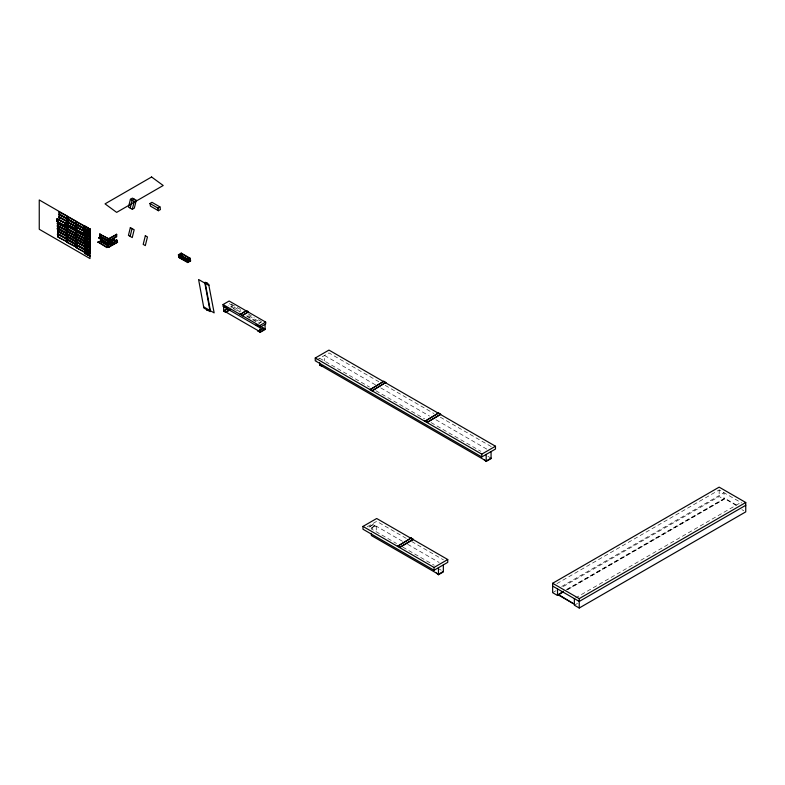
<?xml version="1.0" encoding="UTF-8"?>
<svg xmlns="http://www.w3.org/2000/svg" width="785" height="785" viewBox="0 0 785 785"><rect width="100%" height="100%" fill="white"/><g stroke="black" fill="none" stroke-linecap="round" stroke-linejoin="round"><path stroke-width="0.59" stroke-dasharray="3.92 2.94" d="M232.595 306.287L230.967 307.229L230.967 306.523L232.595 305.591L232.595 306.287L241.015 311.154M246.765 315.639L259.403 322.939L261.022 321.997L261.022 322.704L247.334 314.805M316.316 360.207L328.964 352.907L378.812 381.687M367.203 526.794L376.692 521.318L406.394 538.461M373.061 524.321L368.194 527.598L373.061 524.792L375.093 525.96L373.061 524.792M375.093 525.489L370.226 528.776L375.093 525.96M402.46 541.287L376.25 526.156L371.374 528.972L396.533 543.495M556.879 583.638L719.158 489.948L741.658 502.949M561.756 586.454L724.025 492.764L724.025 499.329L567.055 589.957M552.64 592.655L556.879 590.202M563.247 586.532L719.158 496.522L724.025 499.329M566.642 589.447L724.673 498.21L737.115 505.393M566.642 589.957L724.673 498.72L736.085 505.305M575.425 598.023L740.873 502.498M574.365 605.196L577.544 603.361M741.854 509.622L743.797 510.75M385.18 385.356L433.968 413.528M440.326 417.198L491.243 446.587M375.456 384.846L324.548 355.448L324.548 360.923M380.764 387.908L429.552 416.07M435.911 419.749L486.818 449.138M231.232 304.099L240.632 309.525M247.942 313.745L254.203 317.366M258.383 319.77L261.513 321.585M232.595 305.591L228.533 303.245L228.533 305.591M230.967 306.523L240.445 311.998M233.076 308.446L239.396 312.096M246.765 316.345L259.403 323.646L259.403 322.939M319.672 358.264L369.519 387.044M375.887 390.724L424.675 418.886M431.043 422.565L480.891 451.346M487.887 456.32L491.067 458.155M411.693 541.522L443.515 559.891M407.7 544.319L439.149 562.472M402.823 547.125L434.272 565.288M439.149 569.037L441.239 570.244M724.673 498.21L724.673 498.72M719.158 489.948L719.158 496.522M376.25 526.156L376.25 531.631"/><path stroke-width="1.18" d="M108.399 243.684L110.528 242.084L112.54 243.733L110.508 244.91L108.399 243.684L110.528 242.084M110.508 244.91L114.738 242.015L114.414 239.366L112.304 240.583L112.628 243.232L112.304 240.583M130.418 199.292L128.495 207.093L132.302 209.291L134.333 208.123L136.256 200.312L132.449 198.114L130.418 199.292L134.225 201.49L136.256 200.312M130.212 208.084L132.096 200.254L134.166 199.105M132.302 209.291L134.225 201.49M130.153 236.354L132.037 228.523M57.266 223.146L66.539 228.003L57.266 223.146L58.208 228.249L67.049 233.351L57.786 228.494L58.208 228.249M57.266 225.825L66.539 230.682L57.266 225.825L58.208 230.878L67.049 235.981L66.617 236.226L66.107 233.567L57.266 228.464L66.539 233.322L66.107 233.567M58.208 225.57L57.786 225.815L67.049 230.672L58.208 225.57L57.442 221.419M85.447 246.608L76.606 241.505L75.674 236.452L76.351 236.04L67.51 230.937L66.539 225.383L66.107 225.629L67.088 231.182L75.929 236.285M57.266 228.464L57.786 231.124L58.208 230.878M58.404 233.851L57.982 234.097L57.894 231.182L58.404 233.851L67.245 238.954L57.697 233.999L57.786 236.913L67.049 241.77L66.539 239.101L57.266 234.244M67.088 225.825L76.351 230.682L75.674 231.153L76.606 236.187L85.447 241.289M85.447 243.968L76.606 238.866L75.674 233.773L76.351 233.42L67.088 228.563L75.929 233.665M75.409 236.305L75.841 236.059L66.578 231.202L75.409 236.305L76.351 241.358L75.625 241.829L66.784 236.727L67.51 236.256L76.351 241.358M57.786 236.913L67.049 241.77M75.409 238.934L75.841 238.689L67 233.587L66.578 233.832L75.409 238.934L75.929 241.603L67.088 236.501M66.107 228.249L67.088 233.861L76.351 238.718L75.674 239.082L76.557 244.243L75.596 244.832L66.754 239.729L67.726 239.14L76.557 244.243M84.505 233.508L85.016 236.177L66.578 225.903L75.841 230.761M57.472 231.428L66.735 236.285L67.294 239.386M76.184 231.075L85.447 235.932M75.409 233.626L75.841 233.38L66.578 228.523L75.409 233.626L76.351 238.718M85.447 238.669L76.184 233.812L85.016 238.915L84.505 236.256L75.674 231.153M76.606 236.187L76.184 236.432L85.016 241.535L84.505 238.875L75.674 233.773M67.275 242.388L76.537 247.246L67.275 242.388L66.754 239.729M76.606 238.866L76.184 239.121L85.016 244.223L84.505 241.554L75.674 236.452M76.606 241.505L76.184 241.751L85.016 246.853L84.505 244.184L75.674 239.082M75.988 242.006L85.251 246.863L75.988 242.006L76.498 244.665L85.339 249.767M84.505 238.875L84.937 238.63L76.096 233.528M75.851 244.979L84.692 250.081L85.202 252.75L76.361 247.648L76.282 244.734L85.114 249.836L85.457 251.612M76.498 244.665L84.78 248.953M149.945 203.492L151.976 202.314L159.934 206.906L160.434 209.546L158.403 210.723L150.445 206.121L149.945 203.492L157.903 208.084L158.403 210.723M84.505 241.554L84.937 241.309L76.096 236.206M76.361 247.648L85.634 252.495M84.505 244.184L84.937 243.939L76.096 238.836M98.831 237.669L100.863 236.501L108.929 241.652L106.897 242.82L98.831 237.669L106.897 242.82M98.939 238.228L100.971 237.05M100.186 238.473L100.529 240.249L108.811 244.537M157.903 208.084L159.934 206.906M108.428 238.709L116.71 234.43L116.71 236.776L108.752 241.368L108.428 238.709L108.752 241.368M108.752 239.023L116.71 234.43M108.428 241.054L116.386 236.462L116.386 234.116M106.789 242.271L108.821 241.093L108.929 241.652M112.628 240.887L114.738 239.67M114.639 241.024L116.602 239.896L117.544 242.212L108.703 247.314L107.771 244.999L109.733 243.86M107.771 244.999L110.155 244.106M112.304 242.928L117.034 240.141M108.281 247.069L117.544 242.212M178.401 254.791L181.286 253.123L190.127 258.226L190.637 260.885L187.752 262.553L178.911 257.451L178.401 254.791L187.242 259.894L187.752 262.553M181.296 253.624L179.274 254.791L179.785 257.46M178.911 257.451L188.184 262.308L187.664 259.649L178.833 254.546L179.343 257.205M181.796 255.782L181.374 256.038L180.864 253.369L189.695 258.471L190.206 261.14L189.263 258.216L187.232 259.393L187.743 262.053L189.774 260.885M187.242 259.894L190.127 258.226M189.666 260.326L187.635 261.503L179.677 256.901M223.048 304.531L229.142 301.018L265.693 322.115L265.693 323.989L259.599 327.512L223.048 306.405L223.048 304.531L259.599 325.638L265.693 322.115M227.562 308.495L223.656 310.742L260.208 331.849L265.085 329.033L259.864 326.02M227.719 309.104L227.719 308.397L223.656 306.052L223.656 311.213L227.562 308.966M229.593 309.663L225.688 312.391L223.656 311.213M225.688 312.391L230.564 309.575M246.402 310.507L240.308 314.5L246.402 310.507L248.433 311.684L242.339 315.668L248.433 311.684M263.053 328.336L258.177 331.142L263.053 328.336L265.085 329.504L265.085 324.342M258.177 331.142L260.208 332.32L265.085 329.504M315.256 357.999L328.964 350.09L495.482 446.223L495.482 449.04L481.774 456.948L315.256 360.815L315.256 357.999L481.774 454.142L495.482 446.223M383.796 381.274L370.088 389.654L383.796 381.274L385.827 382.442L372.119 390.832L385.827 382.442M438.619 412.93L424.911 421.31L438.619 412.93L440.65 414.568L426.942 422.487L440.65 414.097M362.984 526.411L376.692 518.502L447.754 559.528L447.754 562.345L434.046 570.253L362.984 529.227L362.984 526.411L434.046 567.447L447.754 559.528M491.067 458.155L486.19 460.972L319.672 364.829M484.159 459.794L486.19 461.433L491.067 458.626L491.067 451.591M411.212 537.961L397.504 546.34L411.212 537.961L413.234 539.599L399.536 547.518L413.234 539.128M443.339 571.46L438.462 574.277L371.374 535.537L371.374 533.349M436.431 573.099L438.462 574.738L443.339 571.931L443.339 564.896M559.636 594.245L557.507 595.472L552.64 592.655L552.64 583.275L719.158 487.142L745.75 502.498L745.75 511.869L579.232 608.012L574.365 605.196L574.365 598.631M558.155 594.353L573.707 603.832L558.155 594.853L563.463 591.291M558.155 594.853L563.463 591.792M552.64 583.275L579.232 598.631L745.75 502.498M745.75 505.305L579.232 601.447L552.64 586.091M59.003 211.921L59.542 211.734L59.542 214.079L67.5 218.672L66.97 218.858L59.003 214.266L59.003 211.921L67.5 216.326L67.608 224.638L76.096 229.053L67.608 224.638M59.003 214.266L59.542 214.079M59.022 214.599L67.52 219.005L59.022 214.599L59.022 216.945L67.52 221.753L59.022 217.337L59.022 219.682L67.52 224.098L56.834 218.946L56.834 221.292L64.792 225.884L65.322 223.352L56.834 218.946M59.022 216.945L67.52 221.35L66.98 221.537L66.98 219.192M59.022 217.337L59.562 217.151L59.562 219.496M56.834 221.292L65.322 225.697M68.118 219.035L67.588 219.221L75.546 223.813L76.076 223.627L68.118 219.035L68.118 216.689L67.588 216.876L76.076 221.282L76.027 229.505L84.525 233.91L84.525 231.565L67.608 221.9L76.096 226.306L75.566 226.492L75.566 224.147L67.608 219.555L76.096 223.96L75.566 224.147M76.547 223.902L76.008 224.078L84.505 228.494L84.505 226.149L76.008 221.733L76.547 221.556L76.547 223.902L84.505 228.494M84.525 228.827L76.027 224.412L84.525 228.827L83.985 231.349L83.985 229.014M68.138 224.451L68.138 222.106L67.608 222.292L75.566 226.885L76.567 226.571L84.525 231.173M76.027 229.505L84.525 233.91M87.537 227.974L90.187 229.004L90.187 231.349L87.537 230.319L87.547 227.483L85.428 226.266L84.898 228.788L87.547 229.828L84.898 228.788M87.547 227.483L87.007 230.015M84.986 229.181L87.635 230.211L87.096 232.743L84.986 231.526L84.986 229.181L90.187 231.349M90.187 229.004L89.647 231.536M76.567 229.318L76.567 226.973L76.027 227.159L84.525 231.565M87.439 230.594L90.089 231.634L89.559 234.165L87.439 232.939L87.439 230.594L90.089 231.634M84.986 231.526L87.635 232.556M84.986 231.899L87.635 232.929L87.635 235.274L87.096 235.461L87.096 233.116L84.986 231.899L84.986 234.244L90.089 237.237L90.089 239.582L87.439 238.542L90.089 239.582M87.096 233.116L87.969 232.752L90.089 233.979M87.439 233.312L90.089 234.352L90.089 236.697L89.559 236.884L89.559 234.538L87.439 233.312L87.439 251.936L90.089 252.966L90.089 250.621L87.439 249.591L90.089 250.621M84.986 234.244L87.635 235.274M84.819 234.686L85.349 234.499L85.349 236.844L87.469 238.061L86.929 238.248L84.819 237.031L84.819 234.686L90.089 236.697M89.559 234.538L90.089 234.352M84.819 237.031L85.349 236.844M84.819 237.315L87.469 238.346L84.819 237.315L84.819 239.66L90.089 242.585L90.089 244.93L87.439 243.89M87.969 238.355L87.969 236.01L87.439 236.197L90.089 237.237M99.636 234.126L108.124 238.542L107.594 241.073L99.636 236.471L99.636 234.126L108.124 238.542M84.819 239.66L87.469 240.691L86.929 240.877L86.929 238.532M90.089 239.867L87.439 238.826L90.089 239.867L89.559 242.388L89.559 240.043M84.819 240.033L85.349 239.847L85.349 242.192L87.469 243.409L86.929 243.595L84.819 242.379L84.819 240.033L87.469 241.064M99.636 236.471L108.124 240.887M87.439 241.172L90.089 242.212M84.819 242.379L85.349 242.192M84.819 245.067L87.469 246.107L84.819 245.067L84.819 242.722L87.469 243.762M90.089 244.93L87.969 243.703L87.969 241.358L87.439 241.544L90.089 242.585M84.819 242.722L86.929 243.949L87.969 243.703M90.089 245.273L87.439 244.243L90.089 245.273L90.089 247.618L87.439 246.588L90.089 247.618M84.819 245.362L87.469 246.392L84.819 245.362L84.819 247.707L87.469 248.737L84.819 247.707M97.988 241.966L106.829 247.069L109.39 246.186L106.829 247.56L97.988 241.966L100.549 241.083L108.409 245.617M97.988 242.457L100.549 241.574L109.39 246.676M90.089 247.903L87.439 246.873L90.089 247.903L90.089 250.248L87.439 249.218L90.089 250.248M84.819 248.07L87.469 249.11L84.819 248.07L84.819 250.415L87.469 251.455L84.819 250.415M109.517 239.464L112.167 240.504L111.627 243.026L109.517 241.809L109.517 239.464L112.167 240.504M109.517 241.809L112.167 242.85M84.692 253.408L87.331 254.438L84.692 253.408L85.222 250.876L87.331 252.093L87.331 254.929L89.971 255.959L87.331 254.929M84.692 251.063L87.331 252.093M87.439 251.936L90.089 252.966M87.861 252.397L87.331 252.584L89.971 253.614L87.861 252.397L87.861 254.742M181.708 255.733L187.694 259.187M203.855 306.955L214.158 312.901L208.888 285.446L198.585 279.499L203.855 308.014L210.135 311.645L204.865 283.13M240.308 314.029L242.339 315.197M370.088 389.183L372.119 390.361M424.911 420.838L426.942 422.016M103.846 238.228L105.838 239.376M110.43 242.516L112.54 243.733M108.497 243.252L110.616 244.478M100.529 240.249L108.389 244.783M64.566 224.255L66.539 225.383M67.088 233.861L75.929 238.964M67.206 236.481L76.047 241.584M57.786 231.124L66.735 236.285M397.504 545.869L399.536 547.047M114.738 242.015L114.414 239.366M116.602 239.896L117.112 241.966M108.193 245.244L108.703 247.314M210.38 310.723L205.101 282.207L208.888 284.396L208.888 285.446M181.286 253.123L181.816 256.283M100.617 238.228L100.961 240.004M84.829 247.108L85.172 248.884M76.263 229.053L76.606 230.829M76.008 228.906L76.351 230.682M75.674 228.406L76.606 233.567M75.586 229.151L76.351 233.42M75.409 231.006L76.351 236.04M76.42 241.76L76.93 244.42M75.625 241.829L76.135 244.488L67.186 239.484L67.696 242.143M76.282 244.734L76.793 247.393M76.027 244.586L76.537 247.246M75.596 244.832L76.106 247.491M67 222.911L67.51 225.58M66.578 223.156L67.51 228.317M67 230.957L67.51 233.616M67 233.587L67.51 236.256M66.107 230.927L67.726 239.14M66.303 236.53L66.823 239.199M66.107 239.346L66.617 242.015M57.697 233.999L58.208 236.668M579.232 598.631L579.232 608.012M557.507 588.907L557.507 595.472M486.19 454.407L486.19 461.433M481.774 454.142L481.774 456.948M438.462 567.702L438.462 574.738M434.046 567.447L434.046 570.253M321.703 366.006L319.672 365.3L319.672 362.641M260.208 332.32L260.208 327.159L256.146 324.813L256.146 325.52M259.599 325.638L259.599 327.512M207.22 283.434L206.769 282.639L206.769 283.169M207.22 309.957L207.22 310.487L206.769 309.692M111.627 240.691L111.627 243.026M110.047 239.278L110.047 241.623M107.594 238.728L107.594 241.073M106.829 247.069L106.829 247.56M100.549 241.083L100.549 241.574M100.166 233.95L100.166 236.295M89.559 231.82L89.559 234.165M89.559 237.413L89.559 239.759M89.559 242.761L89.559 245.106M89.559 245.46L89.559 247.805M89.559 248.089L89.559 250.435M89.559 250.807L89.559 253.153M89.441 253.8L89.441 256.146M88.067 227.787L88.067 230.133M87.969 230.417L87.969 232.752M87.969 233.125L87.969 235.471M87.969 238.64L87.969 240.985M87.969 244.056L87.969 246.402M87.969 246.686L87.969 249.031M87.969 249.404L87.969 251.749M87.096 230.398L87.096 232.743M86.929 235.902L86.929 238.248M86.929 241.25L86.929 243.595M86.929 243.949L86.929 246.294M86.929 246.578L86.929 248.923M86.929 249.296L86.929 251.642M86.801 252.279L86.801 254.625M85.516 228.994L85.516 231.339M85.516 231.712L85.516 234.058M85.428 226.266L85.428 228.612M85.349 237.129L85.349 239.474M85.349 242.545L85.349 244.891M85.349 245.175L85.349 247.52M85.349 247.893L85.349 250.238M85.222 250.876L85.222 253.221M83.966 226.335L83.966 228.68M83.985 231.752L83.985 234.097M76.567 224.225L76.567 226.571M75.546 221.468L75.546 223.813M75.566 226.885L75.566 229.23M68.138 219.368L68.138 221.713M66.97 216.513L66.97 218.858M66.98 221.939L66.98 224.284M64.792 223.539L64.792 225.884M59.562 214.413L59.562 216.758M57.364 218.76L57.364 221.105M130.359 227.562L128.436 235.363L132.243 237.57L134.166 229.76L130.359 227.562M145.343 235.716L143.204 244.39L145.313 245.607L147.452 236.942L145.343 235.716M58.208 222.95L57.786 223.195L67.049 228.052L58.208 222.95M151.593 176.988L105.043 203.864L116.651 212.382L163.201 185.505L151.593 176.988M90.02 229.269L39.25 199.959L39.25 229.269L90.02 258.579L90.02 229.269"/></g></svg>
